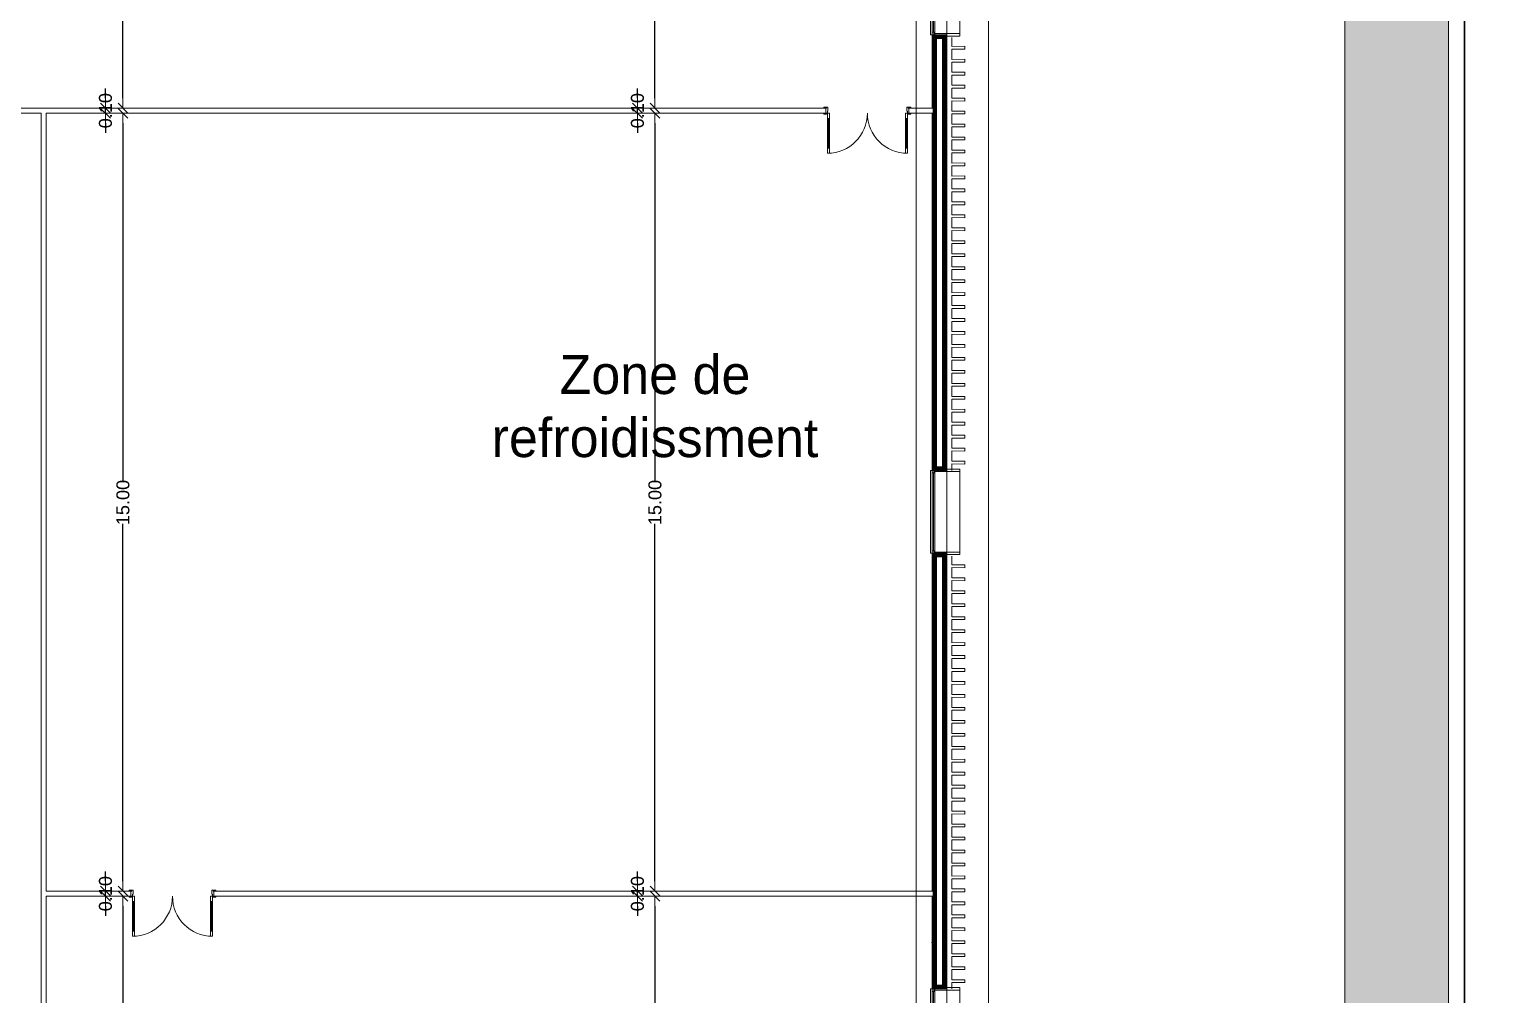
# Model space of a CAD drawing. Header units: millimetres. Extents: x -284281 to 1648660, y -821378 to -151356.
# Drawn here: x -199593 to -171530, y -204608 to -185983 of the extents above; entities that cross this region are included whole.
import ezdxf

# ---------------------------------------------------------------- set-up
doc = ezdxf.new("R2010")
doc.units = ezdxf.units.MM
doc.header["$MEASUREMENT"] = 0
doc.set_wipeout_variables(frame=1)
doc.linetypes.add('Traits', pattern=[282.222223, 141.111112, -141.111112])
doc.linetypes.add('Wipeout_Contour', pattern=[1000, 0, -1000])
doc.layers.get('Defpoints').update_dxf_attribs({"color": 250})
for name, color, linetype in [('Cotations - 1_100', 7, 'Continuous'), ('Divers - Dessin général', 7, 'Continuous'), ('Fenêtres ARCHICAD', 7, 'Continuous'), ('Hachure', 7, 'Continuous'), ('Nouveau_0', 7, 'Continuous'), ('Portes ARCHICAD', 7, 'Continuous'), ('Sols_ Dalles', 7, 'Continuous'), ('Structure - Murs extérieurs', 7, 'Continuous'), ('TopoAlt', 7, 'Continuous')]:
    doc.layers.add(name, color=color, linetype=linetype)
doc.styles.add('STYLE_GENERE_1', font='AGENCYR.TTF')
doc.styles.add('STYLE_GENERE_2', font='arial.ttf')
doc.dimstyles.new('STYLE_GENERE__1', dxfattribs={"dimtxt": 250, "dimasz": 190, "dimexe": 0.18, "dimexo": 0.0625, "dimgap": 0, "dimtad": 1, "dimtih": 1, "dimtoh": 1, "dimlfac": 0.001, "dimzin": 0, "dimdsep": 46, "dimtxsty": 'STYLE_GENERE_2', "dimblk": 'ARROWHEAD_6', "dimblk1": 'ARROWHEAD_6', "dimblk2": 'ARROWHEAD_6', "dimcen": 0.09, "dimse1": 1, "dimse2": 1, "dimclrd": 7, "dimclre": 7, "dimclrt": 7, "dimazin": 0, "dimtfac": 1, "dimtdec": 4, "dimtmove": 0, "dimatfit": 3, "dimfxl": 1, "dimtolj": 1, "dimtzin": 0, "dimarcsym": 0})
doc.dimstyles.new('STYLE_GENERE__4', dxfattribs={"dimtxt": 250, "dimasz": 190, "dimexe": 0.18, "dimexo": 0.0625, "dimgap": 0, "dimtad": 0, "dimlfac": 0.001, "dimzin": 0, "dimdsep": 46, "dimtxsty": 'STYLE_GENERE_2', "dimblk": 'ARROWHEAD_6', "dimblk1": 'ARROWHEAD_6', "dimblk2": 'ARROWHEAD_6', "dimcen": 0.09, "dimse1": 1, "dimse2": 1, "dimclrd": 7, "dimclre": 7, "dimclrt": 7, "dimazin": 0, "dimtfac": 1, "dimtdec": 4, "dimtmove": 0, "dimatfit": 3, "dimfxl": 1, "dimtolj": 1, "dimtzin": 0, "dimarcsym": 0})
pattern_1 = [(45, (0, 175), (-55.684659, 55.684659), [0, -52.5, 0, -78.75]), (110, (175, 175), (74.000794, 26.934086), [0, -38.5, 0, -66.5])]
pattern_2 = [(45, (0, 0), (-7.0710678, 7.0710678), [])]

# ---------------------------------------------------------------- blocks, each defined once
blk = doc.blocks.new('Dalle_15_1', base_point=(153176, -163719))
at = {"linetype": 'Continuous', "lineweight": 0, "true_color": 0x90b349}
blk.add_hatch(color=55, dxfattribs=at).paths.add_polyline_path([(153176, -163719), (153156, -271725), (155117, -271706), (155135, -165720), (251905, -165737), (251887, -265587), (253887, -265588), (253906, -163738)])
at = {"color": 7, "linetype": 'Continuous', "lineweight": 5, "flags": 128}
blk.add_lwpolyline([(153176, -163719), (153156, -271725), (155117, -271706), (155135, -165720), (251905, -165737), (251887, -265587), (253887, -265588), (253906, -163738)], close=True, dxfattribs=at)
blk = doc.blocks.new('Fenêtre 25')
at = {"layer": 'Fenêtres ARCHICAD', "color": 7, "linetype": 'Continuous', "lineweight": 5}
for p, q in [((-800, 0), (-800, 33)), ((-800, 33), (800, 33)), ((800, 33), (800, 0)), ((-825, -530), (-825, -280)), ((-825, -280), (-775, -280)), ((-825, -280), (-800, -280)), ((-825, -280), (-800, -280)), ((-800, -30), (800, -30)), ((-800, -280), (-800, -50)), ((-800, -50), (-775, -50)), ((-800, -195), (-800, -265)), ((-800, -195), (-800, -265)), ((-800, -195), (-800, -265)), ((-800, -195), (-800, -265)), ((-800, -265), (-800, -280)), ((-800, -265), (-800, -280)), ((-775, -280), (-800, -280)), ((-775, -50), (-775, -280)), ((-775, -280), (-775, -530)), ((775, -280), (775, -50)), ((775, -50), (800, -50)), ((800, -280), (775, -280)), ((775, -280), (825, -280)), ((775, -530), (775, -280)), ((800, -50), (800, -280)), ((800, -195), (800, -265)), ((800, -195), (800, -265)), ((800, -195), (800, -265)), ((800, -195), (800, -265)), ((800, -265), (800, -280)), ((800, -265), (800, -280)), ((800, -280), (825, -280)), ((800, -280), (825, -280)), ((825, -280), (825, -530)), ((-775, -530), (-825, -530)), ((-775, -530), (775, -530)), ((825, -530), (775, -530))]:
    blk.add_line(p, q, dxfattribs=at)
at = {"layer": 'Fenêtres ARCHICAD', "color": 7, "linetype": 'Traits', "lineweight": 5}
blk.add_line((-800, 0), (800, 0), dxfattribs=at)
at = {"color": 254, "linetype": 'Wipeout_Contour', "lineweight": 0, "ltscale": 3003.33026}
blk.add_wipeout([(-750, 0), (-750, -50), (750, -50), (750, 0)], dxfattribs=at).dxf.layer = 'Fenêtres ARCHICAD'
at = {"layer": 'Fenêtres ARCHICAD', "color": 7, "linetype": 'Continuous', "lineweight": 5}
for p, q in [((-800, 0), (-750, 0)), ((-800, 0), (-800, -15)), ((-800, 0), (-800, -15)), ((-750, 0), (-750, -50)), ((-750, 0), (750, 0)), ((750, -50), (750, 0)), ((750, 0), (800, 0)), ((800, 0), (800, -15)), ((800, 0), (800, -15)), ((-800, -15), (-800, -50)), ((-800, -15), (-800, -50)), ((-750, -50), (-800, -50)), ((-800, -50), (-800, -85)), ((-800, -50), (-800, -85)), ((-800, -85), (-800, -195)), ((-800, -85), (-800, -195)), ((-800, -85), (-800, -195)), ((-800, -85), (-800, -195)), ((-750, -25), (750, -25)), ((750, -50), (-750, -50)), ((800, -50), (750, -50)), ((800, -15), (800, -50)), ((800, -15), (800, -50)), ((800, -50), (800, -85)), ((800, -50), (800, -85)), ((800, -85), (800, -195)), ((800, -85), (800, -195)), ((800, -85), (800, -195)), ((800, -85), (800, -195))]:
    blk.add_line(p, q, dxfattribs=at)
blk = doc.blocks.new('Mur_2_1', base_point=(244226, -173396))
at = {"color": 254, "linetype": 'Wipeout_Contour', "lineweight": 0, "ltscale": 1238482.456540068}
blk.add_wipeout([(244211, -186093), (244211, -194493), (244226, -194493), (244226, -186093)], dxfattribs=at)
at = {"color": 254, "linetype": 'Wipeout_Contour', "lineweight": 0, "ltscale": 1263457.769276507}
blk.add_wipeout([(244211, -196093), (244211, -204493), (244226, -204493), (244226, -196093)], dxfattribs=at)
at = {"linetype": 'Continuous', "lineweight": 5, "true_color": 0x5f5f5f}
h = blk.add_hatch(dxfattribs=at)
h.set_pattern_fill('ENDUIT_0001', color=251, style=0, pattern_type=2)
h.set_pattern_definition(pattern_1)
h.paths.add_polyline_path([(244211, -186093), (244211, -194493), (244226, -194493), (244226, -186093)])
h = blk.add_hatch(dxfattribs=at)
h.set_pattern_fill('ENDUIT_0001', color=251, style=0, pattern_type=2)
h.set_pattern_definition(pattern_1)
h.paths.add_polyline_path([(244211, -196093), (244211, -204493), (244226, -204493), (244226, -196093)])
at = {"color": 254, "linetype": 'Wipeout_Contour', "lineweight": 0, "ltscale": 1238347.192243157}
blk.add_wipeout([(244141, -186163), (244141, -194423), (244211, -194493), (244211, -186093)], dxfattribs=at)
at = {"color": 254, "linetype": 'Wipeout_Contour', "lineweight": 0, "ltscale": 1263325.224056283}
blk.add_wipeout([(244141, -196163), (244141, -204423), (244211, -204493), (244211, -196093)], dxfattribs=at)
at = {"linetype": 'Continuous', "lineweight": 5, "true_color": 0x5f5f5f}
h = blk.add_hatch(dxfattribs=at)
h.set_pattern_fill('BRIQUES_TERRE_CUITE__INT_97', color=251, style=0, pattern_type=2)
h.set_pattern_definition(pattern_2)
h.paths.add_polyline_path([(244141, -186163), (244141, -194423), (244211, -194493), (244211, -186093)])
h = blk.add_hatch(dxfattribs=at)
h.set_pattern_fill('BRIQUES_TERRE_CUITE__INT_97', color=251, style=0, pattern_type=2)
h.set_pattern_definition(pattern_2)
h.paths.add_polyline_path([(244141, -196163), (244141, -204423), (244211, -204493), (244211, -196093)])
at = {"color": 254, "linetype": 'Wipeout_Contour', "lineweight": 0, "ltscale": 1238062.087334193}
blk.add_wipeout([(244141, -186163), (244031, -186163), (244031, -194423), (244141, -194423)], dxfattribs=at)
at = {"color": 254, "linetype": 'Wipeout_Contour', "lineweight": 0, "ltscale": 1263045.802240406}
blk.add_wipeout([(244141, -196163), (244031, -196163), (244031, -204423), (244141, -204423)], dxfattribs=at)
at = {"color": 254, "linetype": 'Wipeout_Contour', "lineweight": 0, "ltscale": 1239486.484636291}
blk.add_wipeout([(243946, -187606), (243946, -194493), (243961, -194493), (243961, -187606)], dxfattribs=at)
at = {"color": 254, "linetype": 'Wipeout_Contour', "lineweight": 0, "ltscale": 1271008.258563661}
blk.add_wipeout([(243946, -202706), (243946, -204493), (243961, -204493), (243961, -202706)], dxfattribs=at)
at = {"linetype": 'Continuous', "lineweight": 5, "true_color": 0x5f5f5f}
h = blk.add_hatch(dxfattribs=at)
h.set_pattern_fill('ENDUIT_0001', color=251, style=0, pattern_type=2)
h.set_pattern_definition(pattern_1)
h.paths.add_polyline_path([(243946, -187606), (243946, -194493), (243961, -194493), (243961, -187606)])
h = blk.add_hatch(dxfattribs=at)
h.set_pattern_fill('ENDUIT_0001', color=251, style=0, pattern_type=2)
h.set_pattern_definition(pattern_1)
h.paths.add_polyline_path([(243946, -202706), (243946, -204493), (243961, -204493), (243961, -202706)])
at = {"color": 254, "linetype": 'Wipeout_Contour', "lineweight": 0, "ltscale": 1229032.335938694}
blk.add_wipeout([(243946, -187506), (243961, -187506), (243961, -186093), (243946, -186093)], dxfattribs=at)
at = {"color": 254, "linetype": 'Wipeout_Contour', "lineweight": 0, "ltscale": 1260220.518683456}
blk.add_wipeout([(243946, -202606), (243961, -202606), (243961, -196093), (243946, -196093)], dxfattribs=at)
at = {"linetype": 'Continuous', "lineweight": 5, "true_color": 0x5f5f5f}
h = blk.add_hatch(dxfattribs=at)
h.set_pattern_fill('ENDUIT_0001', color=251, style=0, pattern_type=2)
h.set_pattern_definition(pattern_1)
h.paths.add_polyline_path([(243946, -187506), (243961, -187506), (243961, -186093), (243946, -186093)])
h = blk.add_hatch(dxfattribs=at)
h.set_pattern_fill('ENDUIT_0001', color=251, style=0, pattern_type=2)
h.set_pattern_definition(pattern_1)
h.paths.add_polyline_path([(243946, -202606), (243961, -202606), (243961, -196093), (243946, -196093)])
at = {"color": 254, "linetype": 'Wipeout_Contour', "lineweight": 0, "ltscale": 1237780.528865928}
blk.add_wipeout([(243961, -186093), (243961, -194493), (244031, -194493), (244031, -186093)], dxfattribs=at)
at = {"color": 254, "linetype": 'Wipeout_Contour', "lineweight": 0, "ltscale": 1262769.723634633}
blk.add_wipeout([(243961, -204493), (244031, -204493), (244031, -196093), (243961, -196093)], dxfattribs=at)
at = {"linetype": 'Continuous', "lineweight": 5, "true_color": 0x5f5f5f}
h = blk.add_hatch(dxfattribs=at)
h.set_pattern_fill('BRIQUES_TERRE_CUITE__INT_97', color=251, style=0, pattern_type=2)
h.set_pattern_definition(pattern_2)
h.paths.add_polyline_path([(243961, -186093), (243961, -194493), (244031, -194493), (244031, -186093)])
h = blk.add_hatch(dxfattribs=at)
h.set_pattern_fill('BRIQUES_TERRE_CUITE__INT_97', color=251, style=0, pattern_type=2)
h.set_pattern_definition(pattern_2)
h.paths.add_polyline_path([(243961, -204493), (244031, -204493), (244031, -196093), (243961, -196093)])
at = {"color": 7, "linetype": 'Continuous', "lineweight": 5}
for p, q in [((243961, -187506), (243946, -187506)), ((243946, -187606), (243961, -187606)), ((243961, -187606), (243961, -187506)), ((243961, -202606), (243946, -202606)), ((243961, -202706), (243961, -202606)), ((243946, -202706), (243961, -202706))]:
    blk.add_line(p, q, dxfattribs=at)
at = {"color": 254, "linetype": 'Wipeout_Contour', "lineweight": 0, "ltscale": 1227876.541884673}
blk.add_wipeout([(244141, -186163), (244211, -186093), (244031, -186093), (244031, -186163)], dxfattribs=at)
at = {"color": 254, "linetype": 'Wipeout_Contour', "lineweight": 0, "ltscale": 1248360.991923008}
blk.add_wipeout([(244141, -194423), (244031, -194423), (244031, -194493), (244211, -194493)], dxfattribs=at)
at = {"color": 254, "linetype": 'Wipeout_Contour', "lineweight": 0, "ltscale": 1252534.079105675}
blk.add_wipeout([(244141, -196163), (244211, -196093), (244031, -196093), (244031, -196163)], dxfattribs=at)
at = {"color": 254, "linetype": 'Wipeout_Contour', "lineweight": 0, "ltscale": 1273668.553079764}
blk.add_wipeout([(244141, -204423), (244031, -204423), (244031, -204493), (244211, -204493)], dxfattribs=at)
at = {"linetype": 'Continuous', "lineweight": 5, "true_color": 0x5f5f5f}
h = blk.add_hatch(dxfattribs=at)
h.set_pattern_fill('BRIQUES_TERRE_CUITE__INT_97', color=251, style=0, pattern_type=2)
h.set_pattern_definition(pattern_2)
h.paths.add_polyline_path([(244141, -186163), (244211, -186093), (244031, -186093), (244031, -186163)])
h = blk.add_hatch(dxfattribs=at)
h.set_pattern_fill('BRIQUES_TERRE_CUITE__INT_97', color=251, style=0, pattern_type=2)
h.set_pattern_definition(pattern_2)
h.paths.add_polyline_path([(244141, -194423), (244031, -194423), (244031, -194493), (244211, -194493)])
h = blk.add_hatch(dxfattribs=at)
h.set_pattern_fill('BRIQUES_TERRE_CUITE__INT_97', color=251, style=0, pattern_type=2)
h.set_pattern_definition(pattern_2)
h.paths.add_polyline_path([(244141, -196163), (244211, -196093), (244031, -196093), (244031, -196163)])
h = blk.add_hatch(dxfattribs=at)
h.set_pattern_fill('BRIQUES_TERRE_CUITE__INT_97', color=251, style=0, pattern_type=2)
h.set_pattern_definition(pattern_2)
h.paths.add_polyline_path([(244141, -204423), (244031, -204423), (244031, -204493), (244211, -204493)])
at = {"color": 7, "linetype": 'Continuous', "lineweight": 5}
for p, q in [((243946, -186093), (243961, -186093)), ((243961, -186093), (243961, -187506)), ((243961, -186093), (243996, -186093)), ((243996, -186093), (244031, -186093)), ((244031, -186093), (244141, -186093)), ((244031, -186093), (244141, -186093)), ((244031, -194423), (244031, -186163)), ((244141, -186163), (244031, -186163)), ((244141, -186093), (244211, -186093)), ((244141, -186093), (244211, -186093)), ((244141, -194423), (244141, -186163)), ((244211, -194493), (244211, -186093)), ((244211, -186093), (244226, -186093)), ((244226, -186118), (244226, -186093)), ((243961, -187606), (243961, -194493)), ((244141, -194423), (244031, -194423)), ((244226, -194493), (244226, -194468)), ((243946, -194493), (243961, -194493)), ((243961, -194493), (243996, -194493)), ((243996, -194493), (244031, -194493)), ((244031, -194493), (244141, -194493)), ((244031, -194493), (244141, -194493)), ((244141, -194493), (244211, -194493)), ((244141, -194493), (244211, -194493)), ((244211, -194493), (244226, -194493)), ((243946, -196093), (243961, -196093)), ((243961, -196093), (243961, -202606)), ((243961, -196093), (243996, -196093)), ((243996, -196093), (244031, -196093)), ((244031, -196093), (244141, -196093)), ((244031, -196093), (244141, -196093)), ((244141, -196093), (244211, -196093)), ((244141, -196093), (244211, -196093)), ((244211, -204493), (244211, -196093)), ((244211, -196093), (244226, -196093)), ((244226, -196118), (244226, -196093)), ((244031, -204423), (244031, -196163)), ((244141, -196163), (244031, -196163)), ((244141, -204423), (244141, -196163)), ((243961, -202706), (243961, -204493)), ((243946, -204493), (243961, -204493)), ((243961, -204493), (243996, -204493)), ((243996, -204493), (244031, -204493)), ((244141, -204423), (244031, -204423)), ((244031, -204493), (244141, -204493)), ((244031, -204493), (244141, -204493)), ((244141, -204493), (244211, -204493)), ((244141, -204493), (244211, -204493)), ((244211, -204493), (244226, -204493)), ((244226, -204493), (244226, -204468))]:
    blk.add_line(p, q, dxfattribs=at)
at = {"color": 7, "linetype": 'Continuous', "lineweight": 5, "flags": 128}
for points in [[(243946, -186093), (243946, -187506)], [(244226, -194493), (244226, -186093)], [(243946, -187606), (243946, -194493)], [(243946, -196093), (243946, -202606)], [(244226, -204493), (244226, -196093)], [(243946, -202706), (243946, -204493)]]:
    blk.add_lwpolyline(points, dxfattribs=at)
at = {"layer": 'Fenêtres ARCHICAD', "color": 7, "linetype": 'Continuous', "lineweight": 5, "zscale": 1000, "rotation": 89.99999999999997}
for p in [(243946, -185293), (243946, -195293), (243946, -205293)]:
    blk.add_blockref('Fenêtre 25', p, dxfattribs=at)
blk = doc.blocks.new('Mur_54_1', base_point=(254206, -163438))
at = {"layer": 'TopoAlt', "color": 211, "linetype": 'Continuous', "lineweight": 5, "true_color": 0xfe55ff, "flags": 128}
for points in [[(253906, -163738), (253886, -270769)], [(254186, -271068), (254206, -163738)]]:
    blk.add_lwpolyline(points, dxfattribs=at)
blk = doc.blocks.new('Porte double 25_7')
at = {"layer": 'Portes ARCHICAD', "color": 7, "linetype": 'Continuous', "lineweight": 5}
for p, q in [((-772, 772), (-772, 672)), ((-732, 772), (-772, 772)), ((-772, 672), (-732, 672)), ((-752, 672), (-752, 100)), ((-732, 672), (-732, 772)), ((732, 672), (732, 772)), ((732, 772), (772, 772)), ((772, 672), (732, 672)), ((752, 672), (752, 100)), ((772, 772), (772, 672)), ((-837, 0), (-837, 19)), ((-837, 19), (-787, 19)), ((-787, 0), (-837, 0)), ((-800, 0), (-837, 0)), ((-800, 0), (-837, 0)), ((-772, 0), (-800, 0)), ((-800, 0), (-800, -115)), ((-800, 0), (-800, -100)), ((-800, 0), (-800, -100)), ((-787, 19), (-787, 0)), ((-732, 100), (-772, 100)), ((-772, 100), (-772, 0)), ((-772, -40), (-772, 0)), ((-772, 0), (-732, 0)), ((-732, 0), (-732, 100)), ((732, 0), (732, 100)), ((732, 100), (772, 100)), ((772, 0), (732, 0)), ((772, 100), (772, 0)), ((800, 0), (772, 0)), ((772, 0), (772, -40)), ((787, 19), (837, 19)), ((787, 0), (787, 19)), ((837, 0), (787, 0)), ((800, -115), (800, 0)), ((800, 0), (800, -100)), ((800, 0), (800, -100)), ((800, 0), (837, 0)), ((800, 0), (837, 0)), ((837, 19), (837, 0)), ((-837, -119), (-837, -100)), ((-837, -100), (-787, -100)), ((-800, -100), (-837, -100)), ((-800, -100), (-837, -100)), ((-787, -119), (-837, -119)), ((-800, -115), (-760, -115)), ((-787, -100), (-787, -119)), ((-760, -40), (-772, -40)), ((-760, -115), (-760, -40)), ((772, -40), (760, -40)), ((760, -40), (760, -115)), ((760, -115), (800, -115)), ((787, -100), (837, -100)), ((787, -119), (787, -100)), ((837, -119), (787, -119)), ((800, -100), (837, -100)), ((800, -100), (837, -100)), ((837, -100), (837, -119))]:
    blk.add_line(p, q, dxfattribs=at)
at = {"layer": 'Portes ARCHICAD', "color": 7, "linetype": 'Continuous', "lineweight": 5, "flags": 128}
for points in [[(-772, 672), (-772, 100), (-752, 100), (-752, 672)], [(-752, 672), (-752, 100), (-732, 100), (-732, 672)], [(752, 672), (752, 100), (732, 100), (732, 672)], [(772, 672), (772, 100), (752, 100), (752, 672)]]:
    blk.add_lwpolyline(points, close=True, dxfattribs=at)
at = {"layer": 'Portes ARCHICAD', "color": 7, "linetype": 'Continuous', "lineweight": 5}
for centre, start, end in [((-772, 0), 0, 90), ((772, 0), 90, 180)]:
    blk.add_arc(centre, 772, start, end, dxfattribs=at)
blk = doc.blocks.new('Mur_143_1', base_point=(226766, -202706))
at = {"layer": 'Structure - Murs extérieurs', "color": 7, "linetype": 'Continuous', "lineweight": 5}
for p, q in [((228500, -202606), (228463, -202606)), ((228500, -202706), (228500, -202606)), ((230100, -202606), (230137, -202606)), ((230100, -202706), (230100, -202606)), ((243961, -202606), (243946, -202606)), ((243961, -202706), (243961, -202606)), ((228500, -202706), (228463, -202706)), ((230100, -202706), (230137, -202706)), ((243946, -202706), (243961, -202706))]:
    blk.add_line(p, q, dxfattribs=at)
at = {"layer": 'Structure - Murs extérieurs', "color": 7, "linetype": 'Continuous', "lineweight": 5, "flags": 128}
for points in [[(228500, -202606), (226866, -202606)], [(243946, -202606), (230100, -202606)], [(226866, -202706), (228500, -202706)], [(230100, -202706), (243946, -202706)]]:
    blk.add_lwpolyline(points, dxfattribs=at)
at = {"layer": 'Portes ARCHICAD', "color": 7, "linetype": 'Continuous', "lineweight": 5, "xscale": -1, "zscale": 1000, "rotation": 180}
blk.add_blockref('Porte double 25_7', (229300, -202706), dxfattribs=at)
blk = doc.blocks.new('Mur_144_1', base_point=(219226, -187606))
at = {"layer": 'Structure - Murs extérieurs', "color": 7, "linetype": 'Continuous', "lineweight": 5}
for p, q in [((219506, -187506), (219491, -187506)), ((219491, -187506), (219491, -187606)), ((219491, -187606), (219506, -187606)), ((241896, -187506), (241859, -187506)), ((241896, -187606), (241859, -187606)), ((241896, -187606), (241896, -187506)), ((243496, -187506), (243533, -187506)), ((243496, -187606), (243496, -187506)), ((243496, -187606), (243533, -187606)), ((243961, -187506), (243946, -187506)), ((243946, -187606), (243961, -187606)), ((243961, -187606), (243961, -187506))]:
    blk.add_line(p, q, dxfattribs=at)
at = {"layer": 'Structure - Murs extérieurs', "color": 7, "linetype": 'Continuous', "lineweight": 5, "flags": 128}
for points in [[(241896, -187506), (219506, -187506)], [(219506, -187606), (226766, -187606)], [(226866, -187606), (241896, -187606)], [(243946, -187506), (243496, -187506)], [(243496, -187606), (243946, -187606)]]:
    blk.add_lwpolyline(points, dxfattribs=at)
at = {"layer": 'Portes ARCHICAD', "color": 7, "linetype": 'Continuous', "lineweight": 5, "xscale": -1, "zscale": 1000, "rotation": 180}
blk.add_blockref('Porte double 25_7', (242696, -187606), dxfattribs=at)
blk = doc.blocks.new('Mur_174_1', base_point=(226766, -237106))
at = {"layer": 'Structure - Murs extérieurs', "color": 7, "linetype": 'Continuous', "lineweight": 5, "flags": 128}
for points in [[(226766, -187606), (226766, -234600)], [(226866, -202606), (226866, -187606)], [(226866, -234600), (226866, -202706)]]:
    blk.add_lwpolyline(points, dxfattribs=at)
blk = doc.blocks.new('Tôle profilée 25')
at = {"color": 7, "linetype": 'Continuous', "lineweight": 5}
for p, q in [((-250, 8177.5), (-250, 8150)), ((0, 8176.5), (-250, 8177.5)), ((-250, 8150), (-250, 8122.5)), ((0, 8347.3), (0, 8176.5)), ((-250, 8122.5), (0, 8123.5)), ((-250, 7927.5), (-250, 7900)), ((0, 7926.5), (-250, 7927.5)), ((-250, 7900), (-250, 7872.5)), ((-250, 7872.5), (0, 7873.5)), ((0, 8123.5), (0, 7926.5)), ((0, 7873.5), (0, 7676.5)), ((-250, 7677.5), (-250, 7650)), ((0, 7676.5), (-250, 7677.5)), ((-250, 7650), (-250, 7622.5)), ((-250, 7622.5), (0, 7623.5)), ((0, 7623.5), (0, 7426.5)), ((-250, 7427.5), (-250, 7400)), ((0, 7426.5), (-250, 7427.5)), ((-250, 7400), (-250, 7372.5)), ((-250, 7372.5), (0, 7373.5)), ((0, 7373.5), (0, 7176.5)), ((-250, 7177.5), (-250, 7150)), ((0, 7176.5), (-250, 7177.5)), ((-250, 7150), (-250, 7122.5)), ((-250, 7122.5), (0, 7123.5)), ((0, 7123.5), (0, 6926.5)), ((-250, 6927.5), (-250, 6900)), ((0, 6926.5), (-250, 6927.5)), ((-250, 6900), (-250, 6872.5)), ((-250, 6872.5), (0, 6873.5)), ((0, 6873.5), (0, 6676.5)), ((-250, 6677.5), (-250, 6650)), ((0, 6676.5), (-250, 6677.5)), ((-250, 6650), (-250, 6622.5)), ((-250, 6622.5), (0, 6623.5)), ((0, 6623.5), (0, 6426.5)), ((-250, 6427.5), (-250, 6400)), ((0, 6426.5), (-250, 6427.5)), ((-250, 6400), (-250, 6372.5)), ((-250, 6372.5), (0, 6373.5)), ((-250, 6177.5), (-250, 6150)), ((0, 6176.5), (-250, 6177.5)), ((0, 6373.5), (0, 6176.5)), ((-250, 6150), (-250, 6122.5)), ((-250, 6122.5), (0, 6123.5)), ((-250, 5927.5), (-250, 5900)), ((0, 5926.5), (-250, 5927.5)), ((-250, 5900), (-250, 5872.5)), ((0, 6123.5), (0, 5926.5)), ((-250, 5872.5), (0, 5873.5)), ((-250, 5677.5), (-250, 5650)), ((0, 5676.5), (-250, 5677.5)), ((-250, 5650), (-250, 5622.5)), ((-250, 5622.5), (0, 5623.5)), ((0, 5873.5), (0, 5676.5)), ((0, 5623.5), (0, 5426.5)), ((-250, 5427.5), (-250, 5400)), ((0, 5426.5), (-250, 5427.5)), ((-250, 5400), (-250, 5372.5)), ((-250, 5372.5), (0, 5373.5)), ((0, 5373.5), (0, 5176.5)), ((-250, 5177.5), (-250, 5150)), ((0, 5176.5), (-250, 5177.5)), ((-250, 5150), (-250, 5122.5)), ((-250, 5122.5), (0, 5123.5)), ((0, 5123.5), (0, 4926.5)), ((-250, 4927.5), (-250, 4900)), ((0, 4926.5), (-250, 4927.5)), ((-250, 4900), (-250, 4872.5)), ((-250, 4872.5), (0, 4873.5)), ((0, 4873.5), (0, 4676.5)), ((-250, 4677.5), (-250, 4650)), ((0, 4676.5), (-250, 4677.5)), ((-250, 4650), (-250, 4622.5)), ((-250, 4622.5), (0, 4623.5)), ((0, 4623.5), (0, 4426.5)), ((-250, 4427.5), (-250, 4400)), ((0, 4426.5), (-250, 4427.5)), ((-250, 4400), (-250, 4372.5)), ((-250, 4372.5), (0, 4373.5)), ((0, 4373.5), (0, 4176.5)), ((-250, 4177.5), (-250, 4150)), ((0, 4176.5), (-250, 4177.5)), ((-250, 4150), (-250, 4122.5)), ((-250, 4122.5), (0, 4123.5)), ((0, 4123.5), (0, 3926.5)), ((-250, 3927.5), (-250, 3900)), ((0, 3926.5), (-250, 3927.5)), ((-250, 3900), (-250, 3872.5)), ((-250, 3872.5), (0, 3873.5)), ((-250, 3677.5), (-250, 3650)), ((0, 3676.5), (-250, 3677.5)), ((-250, 3650), (-250, 3622.5)), ((0, 3873.5), (0, 3676.5)), ((-250, 3622.5), (0, 3623.5)), ((-250, 3427.5), (-250, 3400)), ((0, 3426.5), (-250, 3427.5)), ((-250, 3400), (-250, 3372.5)), ((-250, 3372.5), (0, 3373.5)), ((0, 3623.5), (0, 3426.5)), ((0, 3373.5), (0, 3176.5)), ((-250, 3177.5), (-250, 3150)), ((0, 3176.5), (-250, 3177.5)), ((-250, 3150), (-250, 3122.5)), ((-250, 3122.5), (0, 3123.5)), ((0, 3123.5), (0, 2926.5)), ((-250, 2927.5), (-250, 2900)), ((0, 2926.5), (-250, 2927.5)), ((-250, 2900), (-250, 2872.5)), ((-250, 2872.5), (0, 2873.5)), ((0, 2873.5), (0, 2676.5)), ((-250, 2677.5), (-250, 2650)), ((0, 2676.5), (-250, 2677.5)), ((-250, 2650), (-250, 2622.5)), ((-250, 2622.5), (0, 2623.5)), ((0, 2623.5), (0, 2426.5)), ((-250, 2427.5), (-250, 2400)), ((0, 2426.5), (-250, 2427.5)), ((-250, 2400), (-250, 2372.5)), ((-250, 2372.5), (0, 2373.5)), ((0, 2373.5), (0, 2176.5)), ((-250, 2177.5), (-250, 2150)), ((0, 2176.5), (-250, 2177.5)), ((-250, 2150), (-250, 2122.5)), ((-250, 2122.5), (0, 2123.5)), ((0, 2123.5), (0, 1926.5)), ((-250, 1927.5), (-250, 1900)), ((0, 1926.5), (-250, 1927.5)), ((-250, 1900), (-250, 1872.5)), ((-250, 1872.5), (0, 1873.5)), ((0, 1873.5), (0, 1676.5)), ((-250, 1677.5), (-250, 1650)), ((0, 1676.5), (-250, 1677.5)), ((-250, 1650), (-250, 1622.5)), ((-250, 1622.5), (0, 1623.5)), ((-250, 1427.5), (-250, 1400)), ((0, 1426.5), (-250, 1427.5)), ((0, 1623.5), (0, 1426.5)), ((-250, 1400), (-250, 1372.5)), ((-250, 1372.5), (0, 1373.5)), ((-250, 1177.5), (-250, 1150)), ((0, 1176.5), (-250, 1177.5)), ((-250, 1150), (-250, 1122.5)), ((-250, 1122.5), (0, 1123.5)), ((0, 1373.5), (0, 1176.5)), ((0, 1123.5), (0, 926.5)), ((-250, 927.5), (-250, 900)), ((0, 926.5), (-250, 927.5)), ((-250, 900), (-250, 872.5)), ((-250, 872.5), (0, 873.5)), ((0, 873.5), (0, 676.5)), ((-250, 677.5), (-250, 650)), ((0, 676.5), (-250, 677.5)), ((-250, 650), (-250, 622.5)), ((-250, 622.5), (0, 623.5)), ((0, 623.5), (0, 426.5)), ((-250, 427.5), (-250, 400)), ((0, 426.5), (-250, 427.5)), ((-250, 400), (-250, 372.5)), ((-250, 372.5), (0, 373.5)), ((0, 373.5), (0, 176.5)), ((-250, 177.5), (-250, 150)), ((0, 176.5), (-250, 177.5)), ((-250, 150), (-250, 122.5)), ((-250, 122.5), (0, 123.5)), ((0, 123.5), (0, 0))]:
    blk.add_line(p, q, dxfattribs=at)
blk = doc.blocks.new('ARROWHEAD_6')
at = {"color": 0, "linetype": 'Continuous', "lineweight": 0}
for p, q in [((0, 0), (-1, 0)), ((-0.5, -0.5), (0.5, 0.5))]:
    blk.add_line(p, q, dxfattribs=at)
blk = doc.blocks.new('*D1214')
at = {"layer": 'Cotations - 1_100', "color": 7, "linetype": 'Continuous', "lineweight": -2, "transparency": 16777216}
blk.add_line((-206434, -177471), (-182373, -177471), dxfattribs=at)
at = {"layer": 'Defpoints', "color": 0, "linetype": 'Continuous', "transparency": 16777216}
for p in [(-182183, -177471), (-206624, -213398), (-182183, -213396)]:
    blk.add_point(p, dxfattribs=at)
at = {"layer": 'Cotations - 1_100', "color": 7, "linetype": 'Continuous', "lineweight": -2, "transparency": 16777216, "xscale": 190, "yscale": 190, "zscale": 190, "rotation": 180}
blk.add_blockref('ARROWHEAD_6', (-206624, -177471), dxfattribs=at)
at = {"layer": 'Cotations - 1_100', "color": 7, "linetype": 'Continuous', "lineweight": -2, "transparency": 16777216, "xscale": 190, "yscale": 190, "zscale": 190}
blk.add_blockref('ARROWHEAD_6', (-182183, -177471), dxfattribs=at)
at = {"layer": 'Cotations - 1_100', "color": 7, "linetype": 'Continuous', "lineweight": 5, "transparency": 16777216, "insert": (-194744, -177345), "char_height": 250, "attachment_point": 5, "style": 'STYLE_GENERE_2'}
blk.add_mtext('\\A1;24.44', dxfattribs=at)
blk = doc.blocks.new('*D1215')
at = {"layer": 'Cotations - 1_100', "color": 7, "linetype": 'Continuous', "lineweight": -2, "transparency": 16777216}
for p, q in [((-182373, -177471), (-183213, -177471)), ((-181903, -177471), (-182183, -177471)), ((-181713, -177471), (-181523, -177471))]:
    blk.add_line(p, q, dxfattribs=at)
at = {"layer": 'Defpoints', "color": 0, "linetype": 'Continuous', "transparency": 16777216}
for p in [(-181903, -177471), (-182183, -213396), (-181903, -213396)]:
    blk.add_point(p, dxfattribs=at)
at = {"layer": 'Cotations - 1_100', "color": 7, "linetype": 'Continuous', "lineweight": -2, "transparency": 16777216, "xscale": 190, "yscale": 190, "zscale": 190}
blk.add_blockref('ARROWHEAD_6', (-182183, -177471), dxfattribs=at)
at = {"layer": 'Cotations - 1_100', "color": 7, "linetype": 'Continuous', "lineweight": -2, "transparency": 16777216, "xscale": 190, "yscale": 190, "zscale": 190, "rotation": 180}
blk.add_blockref('ARROWHEAD_6', (-181903, -177471), dxfattribs=at)
at = {"layer": 'Cotations - 1_100', "color": 7, "linetype": 'Continuous', "lineweight": 5, "transparency": 16777216, "insert": (-182888, -177343), "char_height": 250, "attachment_point": 5, "style": 'STYLE_GENERE_2'}
blk.add_mtext('\\A1;0.28', dxfattribs=at)
blk = doc.blocks.new('*D1202')
at = {"layer": 'Cotations - 1_100', "color": 7, "linetype": 'Continuous', "lineweight": -2, "transparency": 16777216}
for p, q in [((-187528, -202896), (-187528, -207303)), ((-187528, -212516), (-187528, -208123))]:
    blk.add_line(p, q, dxfattribs=at)
at = {"layer": 'Defpoints', "color": 0, "linetype": 'Continuous', "transparency": 16777216}
for p in [(-190723, -202706), (-187528, -202706), (-187226, -212706)]:
    blk.add_point(p, dxfattribs=at)
at = {"layer": 'Cotations - 1_100', "color": 7, "linetype": 'Continuous', "lineweight": -2, "transparency": 16777216, "xscale": 190, "yscale": 190, "zscale": 190}
for p, rotation in [((-187528, -202706), 90), ((-187528, -212706), 270)]:
    blk.add_blockref('ARROWHEAD_6', p, dxfattribs=dict(at, rotation=rotation))
at = {"layer": 'Cotations - 1_100', "color": 7, "linetype": 'Continuous', "lineweight": 5, "transparency": 16777216, "insert": (-187528, -207713), "char_height": 250, "attachment_point": 5, "rotation": 90, "style": 'STYLE_GENERE_2'}
blk.add_mtext('\\A1;10.00', dxfattribs=at)
blk = doc.blocks.new('*D1203')
at = {"layer": 'Cotations - 1_100', "color": 7, "linetype": 'Continuous', "lineweight": -2, "transparency": 16777216}
for p, q in [((-187866, -202416), (-187866, -202226)), ((-187866, -202706), (-187866, -202606)), ((-187866, -202896), (-187866, -203086))]:
    blk.add_line(p, q, dxfattribs=at)
at = {"layer": 'Defpoints', "color": 0, "linetype": 'Continuous', "transparency": 16777216}
for p in [(-190723, -202606), (-187866, -202606), (-190723, -202706)]:
    blk.add_point(p, dxfattribs=at)
at = {"layer": 'Cotations - 1_100', "color": 7, "linetype": 'Continuous', "lineweight": -2, "transparency": 16777216, "xscale": 190, "yscale": 190, "zscale": 190}
for p, rotation in [((-187866, -202606), 270), ((-187866, -202706), 90)]:
    blk.add_blockref('ARROWHEAD_6', p, dxfattribs=dict(at, rotation=rotation))
at = {"layer": 'Cotations - 1_100', "color": 7, "linetype": 'Continuous', "lineweight": 5, "transparency": 16777216, "insert": (-187866, -202656), "char_height": 250, "attachment_point": 5, "rotation": 90, "style": 'STYLE_GENERE_2'}
blk.add_mtext('\\A1;0.10', dxfattribs=at)
blk = doc.blocks.new('*D1204')
at = {"layer": 'Cotations - 1_100', "color": 7, "linetype": 'Continuous', "lineweight": -2, "transparency": 16777216}
for p, q in [((-187528, -187796), (-187528, -194703)), ((-187528, -202416), (-187528, -195523))]:
    blk.add_line(p, q, dxfattribs=at)
at = {"layer": 'Defpoints', "color": 0, "linetype": 'Continuous', "transparency": 16777216}
for p in [(-194404, -187606), (-187528, -187606), (-190723, -202606)]:
    blk.add_point(p, dxfattribs=at)
at = {"layer": 'Cotations - 1_100', "color": 7, "linetype": 'Continuous', "lineweight": -2, "transparency": 16777216, "xscale": 190, "yscale": 190, "zscale": 190}
for p, rotation in [((-187528, -187606), 90), ((-187528, -202606), 270)]:
    blk.add_blockref('ARROWHEAD_6', p, dxfattribs=dict(at, rotation=rotation))
at = {"layer": 'Cotations - 1_100', "color": 7, "linetype": 'Continuous', "lineweight": 5, "transparency": 16777216, "insert": (-187528, -195113), "char_height": 250, "attachment_point": 5, "rotation": 90, "style": 'STYLE_GENERE_2'}
blk.add_mtext('\\A1;15.00', dxfattribs=at)
blk = doc.blocks.new('*D1205')
at = {"layer": 'Cotations - 1_100', "color": 7, "linetype": 'Continuous', "lineweight": -2, "transparency": 16777216}
for p, q in [((-187866, -187316), (-187866, -187126)), ((-187866, -187606), (-187866, -187506)), ((-187866, -187796), (-187866, -187986))]:
    blk.add_line(p, q, dxfattribs=at)
at = {"layer": 'Defpoints', "color": 0, "linetype": 'Continuous', "transparency": 16777216}
for p in [(-194404, -187506), (-194404, -187606), (-187866, -187506)]:
    blk.add_point(p, dxfattribs=at)
at = {"layer": 'Cotations - 1_100', "color": 7, "linetype": 'Continuous', "lineweight": -2, "transparency": 16777216, "xscale": 190, "yscale": 190, "zscale": 190}
for p, rotation in [((-187866, -187506), 270), ((-187866, -187606), 90)]:
    blk.add_blockref('ARROWHEAD_6', p, dxfattribs=dict(at, rotation=rotation))
at = {"layer": 'Cotations - 1_100', "color": 7, "linetype": 'Continuous', "lineweight": 5, "transparency": 16777216, "insert": (-187866, -187556), "char_height": 250, "attachment_point": 5, "rotation": 90, "style": 'STYLE_GENERE_2'}
blk.add_mtext('\\A1;0.10', dxfattribs=at)
blk = doc.blocks.new('*D1206')
at = {"layer": 'Cotations - 1_100', "color": 7, "linetype": 'Continuous', "lineweight": -2, "transparency": 16777216}
for p, q in [((-187528, -173866), (-187528, -180188)), ((-187528, -187316), (-187528, -181008))]:
    blk.add_line(p, q, dxfattribs=at)
at = {"layer": 'Defpoints', "color": 0, "linetype": 'Continuous', "transparency": 16777216}
for p in [(-187528, -173676), (-182183, -173676), (-194404, -187506)]:
    blk.add_point(p, dxfattribs=at)
at = {"layer": 'Cotations - 1_100', "color": 7, "linetype": 'Continuous', "lineweight": -2, "transparency": 16777216, "xscale": 190, "yscale": 190, "zscale": 190}
for p, rotation in [((-187528, -173676), 90), ((-187528, -187506), 270)]:
    blk.add_blockref('ARROWHEAD_6', p, dxfattribs=dict(at, rotation=rotation))
at = {"layer": 'Cotations - 1_100', "color": 7, "linetype": 'Continuous', "lineweight": 5, "transparency": 16777216, "insert": (-187528, -180598), "char_height": 250, "attachment_point": 5, "rotation": 90, "style": 'STYLE_GENERE_2'}
blk.add_mtext('\\A1;13.83', dxfattribs=at)
blk = doc.blocks.new('*D1255')
at = {"layer": 'Cotations - 1_100', "color": 7, "linetype": 'Continuous', "lineweight": -2, "transparency": 16777216}
for p, q in [((-197784, -202896), (-197784, -223487)), ((-197784, -244916), (-197784, -224339))]:
    blk.add_line(p, q, dxfattribs=at)
at = {"layer": 'Defpoints', "color": 0, "linetype": 'Continuous', "transparency": 16777216}
for p in [(-197784, -202706), (-190723, -202706), (-194404, -245106)]:
    blk.add_point(p, dxfattribs=at)
at = {"layer": 'Cotations - 1_100', "color": 7, "linetype": 'Continuous', "lineweight": -2, "transparency": 16777216, "xscale": 190, "yscale": 190, "zscale": 190}
for p, rotation in [((-197784, -202706), 90), ((-197784, -245106), 270)]:
    blk.add_blockref('ARROWHEAD_6', p, dxfattribs=dict(at, rotation=rotation))
at = {"layer": 'Cotations - 1_100', "color": 7, "linetype": 'Continuous', "lineweight": 5, "transparency": 16777216, "insert": (-197784, -223913), "char_height": 250, "attachment_point": 5, "rotation": 90, "style": 'STYLE_GENERE_2'}
blk.add_mtext('\\A1;42.40', dxfattribs=at)
blk = doc.blocks.new('*D1256')
at = {"layer": 'Cotations - 1_100', "color": 7, "linetype": 'Continuous', "lineweight": -2, "transparency": 16777216}
for p, q in [((-198121, -202416), (-198121, -202226)), ((-198121, -202706), (-198121, -202606)), ((-198121, -202896), (-198121, -203086))]:
    blk.add_line(p, q, dxfattribs=at)
at = {"layer": 'Defpoints', "color": 0, "linetype": 'Continuous', "transparency": 16777216}
for p in [(-198121, -202606), (-190723, -202606), (-190723, -202706)]:
    blk.add_point(p, dxfattribs=at)
at = {"layer": 'Cotations - 1_100', "color": 7, "linetype": 'Continuous', "lineweight": -2, "transparency": 16777216, "xscale": 190, "yscale": 190, "zscale": 190}
for p, rotation in [((-198121, -202606), 270), ((-198121, -202706), 90)]:
    blk.add_blockref('ARROWHEAD_6', p, dxfattribs=dict(at, rotation=rotation))
at = {"layer": 'Cotations - 1_100', "color": 7, "linetype": 'Continuous', "lineweight": 5, "transparency": 16777216, "insert": (-198121, -202656), "char_height": 250, "attachment_point": 5, "rotation": 90, "style": 'STYLE_GENERE_2'}
blk.add_mtext('\\A1;0.10', dxfattribs=at)
blk = doc.blocks.new('*D1257')
at = {"layer": 'Cotations - 1_100', "color": 7, "linetype": 'Continuous', "lineweight": -2, "transparency": 16777216}
for p, q in [((-197784, -187796), (-197784, -194703)), ((-197784, -202416), (-197784, -195523))]:
    blk.add_line(p, q, dxfattribs=at)
at = {"layer": 'Defpoints', "color": 0, "linetype": 'Continuous', "transparency": 16777216}
for p in [(-197784, -187606), (-194404, -187606), (-190723, -202606)]:
    blk.add_point(p, dxfattribs=at)
at = {"layer": 'Cotations - 1_100', "color": 7, "linetype": 'Continuous', "lineweight": -2, "transparency": 16777216, "xscale": 190, "yscale": 190, "zscale": 190}
for p, rotation in [((-197784, -187606), 90), ((-197784, -202606), 270)]:
    blk.add_blockref('ARROWHEAD_6', p, dxfattribs=dict(at, rotation=rotation))
at = {"layer": 'Cotations - 1_100', "color": 7, "linetype": 'Continuous', "lineweight": 5, "transparency": 16777216, "insert": (-197784, -195113), "char_height": 250, "attachment_point": 5, "rotation": 90, "style": 'STYLE_GENERE_2'}
blk.add_mtext('\\A1;15.00', dxfattribs=at)
blk = doc.blocks.new('*D1258')
at = {"layer": 'Cotations - 1_100', "color": 7, "linetype": 'Continuous', "lineweight": -2, "transparency": 16777216}
for p, q in [((-198121, -187316), (-198121, -187126)), ((-198121, -187606), (-198121, -187506)), ((-198121, -187796), (-198121, -187986))]:
    blk.add_line(p, q, dxfattribs=at)
at = {"layer": 'Defpoints', "color": 0, "linetype": 'Continuous', "transparency": 16777216}
for p in [(-198121, -187506), (-194404, -187506), (-194404, -187606)]:
    blk.add_point(p, dxfattribs=at)
at = {"layer": 'Cotations - 1_100', "color": 7, "linetype": 'Continuous', "lineweight": -2, "transparency": 16777216, "xscale": 190, "yscale": 190, "zscale": 190}
for p, rotation in [((-198121, -187506), 270), ((-198121, -187606), 90)]:
    blk.add_blockref('ARROWHEAD_6', p, dxfattribs=dict(at, rotation=rotation))
at = {"layer": 'Cotations - 1_100', "color": 7, "linetype": 'Continuous', "lineweight": 5, "transparency": 16777216, "insert": (-198121, -187556), "char_height": 250, "attachment_point": 5, "rotation": 90, "style": 'STYLE_GENERE_2'}
blk.add_mtext('\\A1;0.10', dxfattribs=at)
blk = doc.blocks.new('*D1259')
at = {"layer": 'Cotations - 1_100', "color": 7, "linetype": 'Continuous', "lineweight": -2, "transparency": 16777216}
for p, q in [((-197784, -173586), (-197784, -180060)), ((-197784, -187316), (-197784, -180831))]:
    blk.add_line(p, q, dxfattribs=at)
at = {"layer": 'Defpoints', "color": 0, "linetype": 'Continuous', "transparency": 16777216}
for p in [(-197784, -173396), (-181903, -173396), (-194404, -187506)]:
    blk.add_point(p, dxfattribs=at)
at = {"layer": 'Cotations - 1_100', "color": 7, "linetype": 'Continuous', "lineweight": -2, "transparency": 16777216, "xscale": 190, "yscale": 190, "zscale": 190}
for p, rotation in [((-197784, -173396), 90), ((-197784, -187506), 270)]:
    blk.add_blockref('ARROWHEAD_6', p, dxfattribs=dict(at, rotation=rotation))
at = {"layer": 'Cotations - 1_100', "color": 7, "linetype": 'Continuous', "lineweight": 5, "transparency": 16777216, "insert": (-197784, -180445), "char_height": 250, "attachment_point": 5, "rotation": 90, "style": 'STYLE_GENERE_2'}
blk.add_mtext('\\A1;14.11', dxfattribs=at)

msp = doc.modelspace()

# ---------------------------------------------------------------- linework, layer by layer
at = {"color": 9, "linetype": 'Continuous', "lineweight": 5}
msp.add_lwpolyline([(-276945.65025, -275935.04226), (-284280.88961, -275935.04226), (-284280.88961, -295062.57111), (-156908.51063, -293826.86817), (-156908.51063, -270902.73426), (-157366.28318, -270902.73426), (-171915.7319, -271040.57524), (-171915.7319, -163437.63526), (-272966.2927, -163437.63526), (-272966.2927, -271040.57524), (-272973.13194, -271040.57524), (-272972.94884, -272000.51928), (-272946.18611, -272000.51417, -0.4094273642)], format="xyb", close=True, dxfattribs=at)
at = {"color": 7, "linetype": 'Continuous', "lineweight": 5}
msp.add_lwpolyline([(-272993.59542, -163719.4882), (-273013.03397, -271660.98042), (-271013.03401, -271661.34059), (-270993.95562, -165719.84833), (-174224.06959, -165737.27506), (-174241.97478, -265587.29374), (-172241.97481, -265587.6539), (-172223.70945, -163737.63526)], close=True, dxfattribs=at)
at = {"layer": 'Sols_ Dalles', "color": 250, "linetype": 'Continuous', "lineweight": 5, "true_color": 0x1f1f1f}
for points in [[(-181095.89228, -253324.45234), (-181095.89228, -171904.45116), (-265218.49249, -171904.45116), (-265218.49249, -229924.45116), (-265218.49249, -260719.45234)], [(-263861.24443, -259319.45234), (-263861.24443, -231324.45116), (-263861.24443, -173304.45116), (-182495.89228, -173304.45116), (-182495.89228, -253324.45234)]]:
    msp.add_lwpolyline(points, dxfattribs=at)
at = {"layer": 'TopoAlt', "color": 211, "linetype": 'Continuous', "lineweight": 5, "true_color": 0xfe55ff}
for points in [[(-172223.70945, -163737.63526), (-172242.98415, -270769.24799)], [(-171943.03788, -271067.6377), (-171923.70945, -163737.63526)]]:
    msp.add_lwpolyline(points, dxfattribs=at)

# ---------------------------------------------------------------- block references
at = {"color": 7, "linetype": 'Continuous', "lineweight": 5}
msp.add_blockref('Dalle_15_1', (-272953.58495, -163719.4954), dxfattribs=at)
at = {"layer": 'Structure - Murs extérieurs', "color": 7, "lineweight": 5}
msp.add_blockref('Mur_174_1', (-199363.29814, -237105.57129), dxfattribs=at)
at = {"layer": 'TopoAlt', "color": 211, "lineweight": 5, "true_color": 0xfe55ff}
msp.add_blockref('Mur_54_1', (-171923.65542, -163437.63526), dxfattribs=at)

# ---------------------------------------------------------------- texts
at = {"layer": 'Hachure', "color": 250, "linetype": 'Continuous', "lineweight": 5, "true_color": 0x1f1f1f, "insert": (-187528.44255, -193259.1667), "char_height": 750, "width": 4871.8967645, "attachment_point": 5, "line_spacing_factor": 0.97291, "style": 'STYLE_GENERE_1'}
msp.add_mtext('\\A1;{\\pqc;\\fAgency FB|b0|i0|c0|p34;Zone de\\fAgency FB|b0|i0|c0|p34; refroidissment }', dxfattribs=at)

# ---------------------------------------------------------------- dimensions: what is measured, and where the dimension line sits
at = {"layer": 'Cotations - 1_100', "color": 7, "linetype": 'Continuous', "lineweight": 5}
for base, p1, p2, picture, middle in [((-198121.39128, -187505.57129), (-194403.54393, -187605.57129), (-194403.54393, -187505.57129), '*D1258', (-198121.39128, -187555.57129)), ((-187865.94255, -187505.57129), (-194403.54393, -187605.57129), (-194403.54393, -187505.57129), '*D1205', (-187865.94255, -187555.57129)), ((-197783.89128, -187605.57129), (-190723.29814, -202605.57129), (-194403.54393, -187605.57129), '*D1257', (-197783.89128, -195112.99882)), ((-187528.44255, -187605.57129), (-190723.29814, -202605.57129), (-194403.54393, -187605.57129), '*D1204', (-187528.44255, -195112.99882)), ((-198121.39128, -202605.57129), (-190723.29814, -202705.57129), (-190723.29814, -202605.57129), '*D1256', (-198121.39128, -202655.57129)), ((-187865.94255, -202605.57129), (-190723.29814, -202705.57129), (-190723.29814, -202605.57129), '*D1203', (-187865.94255, -202655.57129)), ((-197783.89128, -202705.57129), (-194403.54393, -245105.57129), (-190723.29814, -202705.57129), '*D1255', (-197783.89128, -223912.99882)), ((-187528.44255, -202705.57129), (-187225.79814, -212705.57129), (-190723.29814, -202705.57129), '*D1202', (-187528.44255, -207712.99882))]:
    dim = msp.add_linear_dim(base=base, p1=p1, p2=p2, angle=90, dimstyle='STYLE_GENERE__4', dxfattribs=at)
    dim.commit()
    dim.dimension.update_dxf_attribs({"geometry": picture, "text_midpoint": middle, "dimtype": 160, "text_rotation": 90})

# ---------------------------------------------------------------- next in the draw order: block references
at = {"color": 7, "lineweight": 5}
msp.add_blockref('Mur_2_1', (-181903.29814, -173395.57011), dxfattribs=at)

# ---------------------------------------------------------------- next in the draw order: linework, layer by layer
at = {"layer": 'Divers - Dessin général', "color": 14, "linetype": 'Continuous', "lineweight": 5, "true_color": 0x990000}
msp.add_lwpolyline([(-171923.65542, -163437.63526), (-171943.03788, -271067.6377), (-273272.94367, -272027.63374), (-273290.3137, -197317.63509), (-273293.65591, -163437.63526)], close=True, dxfattribs=at)
at = {"layer": 'Nouveau_0', "color": 7, "linetype": 'Continuous', "lineweight": 5}
msp.add_lwpolyline([(-181903.29814, -173395.57011), (-181903.29814, -253395.57011), (-206903.29814, -253395.57011), (-206903.29814, -173395.57011)], close=True, dxfattribs=at)
at = {"layer": 'TopoAlt', "color": 7, "linetype": 'Continuous', "lineweight": 5, "flags": 128}
msp.add_lwpolyline([(-273293.65591, -163437.63526), (-273293.59869, -163737.63526), (-273272.96147, -271934.33653), (-272972.96147, -271934.27931), (-272993.59869, -163737.63526), (-172223.70945, -163737.63526), (-172242.98415, -270769.24799), (-172243.03818, -271069.25262), (-171943.03788, -271067.63769), (-171923.70945, -163737.63526), (-171923.65542, -163437.63526), (-172223.65543, -163437.63526), (-272993.65591, -163437.63526)], close=True, dxfattribs=at)

# ---------------------------------------------------------------- next in the draw order: block references
at = {"color": 7, "linetype": 'Continuous', "lineweight": 5, "xscale": -1, "zscale": 1000}
for p in [(-181803.29814, -194492.54765), (-181803.29814, -204492.54765)]:
    msp.add_blockref('Tôle profilée 25', p, dxfattribs=at)
at = {"layer": 'Structure - Murs extérieurs', "color": 7, "lineweight": 5}
for name, p in [('Mur_144_1', (-206903.78973, -187605.57129)), ('Mur_143_1', (-199363.29814, -202705.57129))]:
    msp.add_blockref(name, p, dxfattribs=at)

# ---------------------------------------------------------------- next in the draw order: dimensions: what is measured, and where the dimension line sits
at = {"layer": 'Cotations - 1_100', "color": 7, "linetype": 'Continuous', "lineweight": 5}
for base, p2, picture, middle in [((-197783.89128, -173395.57011), (-181903.29814, -173395.57011), '*D1259', (-197783.89128, -180445.42696)), ((-187528.44255, -173675.62175), (-182183.29814, -173675.62175), '*D1206', (-187528.44255, -180598.02405))]:
    dim = msp.add_linear_dim(base=base, p1=(-194403.54393, -187505.57129), p2=p2, angle=90, dimstyle='STYLE_GENERE__4', dxfattribs=at)
    dim.commit()
    dim.dimension.update_dxf_attribs({"geometry": picture, "text_midpoint": middle, "dimtype": 160, "text_rotation": 90})
for base, p1, p2, picture, middle in [((-182183.29814, -177470.56191), (-206623.78973, -213397.84995), (-182183.29814, -213395.59652), '*D1214', (-194743.54397, -177470.56191)), ((-181903.29814, -177470.56191), (-182183.29814, -213395.59652), (-181903.29814, -213395.5707), '*D1215', (-182888.24698, -177470.56191))]:
    dim = msp.add_linear_dim(base=base, p1=p1, p2=p2, dimstyle='STYLE_GENERE__1', dxfattribs=at)
    dim.commit()
    dim.dimension.update_dxf_attribs({"geometry": picture, "text_midpoint": middle, "dimtype": 160})

doc.saveas('drawing.dxf')
